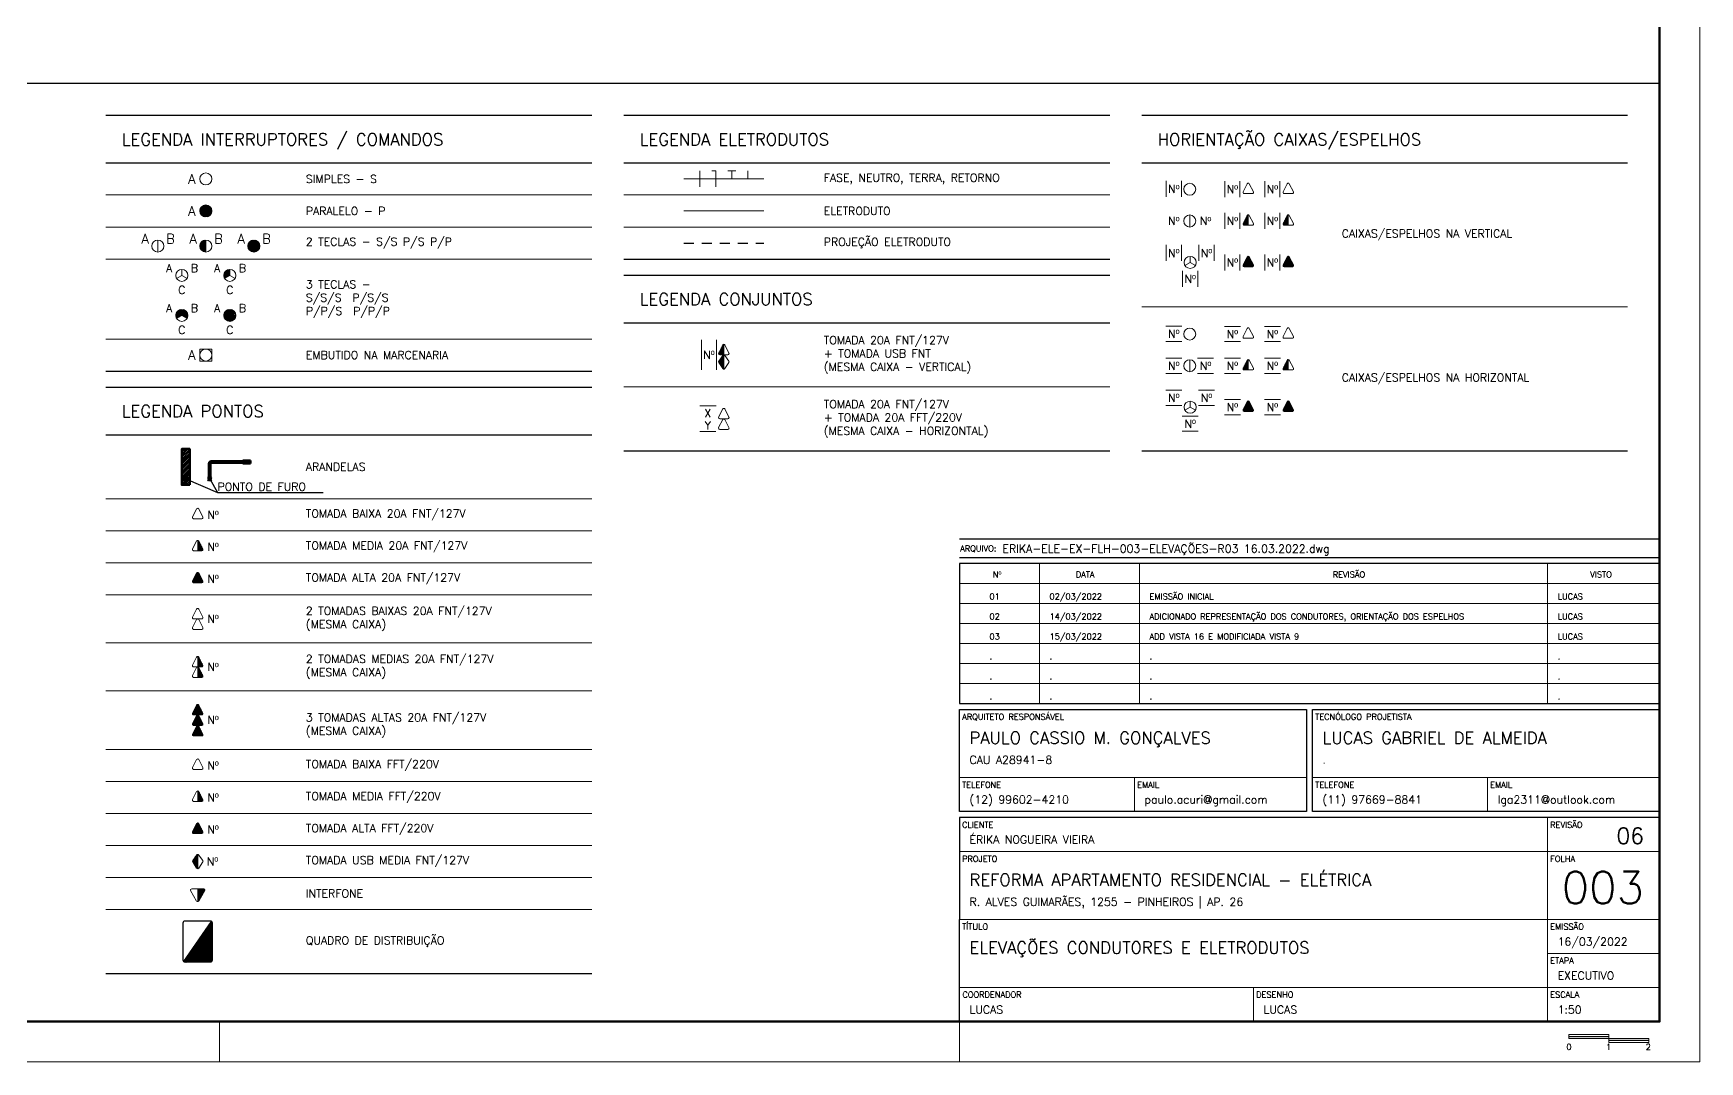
# Model space of a CAD drawing. Extents: x 0 to 175, y -16 to 63.
# Drawn here: x 71.22 to 92.05, y 0 to 12.85 of the extents above; entities that cross this region are included whole.
import ezdxf
from ezdxf.enums import TextEntityAlignment as Align

# ---------------------------------------------------------------- set-up
doc = ezdxf.new("R2010")
doc.units = 0
doc.header["$LTSCALE"] = 0.5
doc.header["$MEASUREMENT"] = 0
doc.linetypes.add('HIDDEN', pattern=[0.375, 0.25, -0.125])
doc.layers.get('0').update_dxf_attribs({"linetype": 'CONTINUOUS'})
for name, color, linetype in [('AUX00', 7, 'CONTINUOUS'), ('AUX01', 1, 'CONTINUOUS'), ('CARIMBO', 7, 'CONTINUOUS'), ('LOGO', 7, 'CONTINUOUS'), ('MARGEM', 1, 'CONTINUOUS')]:
    doc.layers.add(name, color=color, linetype=linetype)
for name, color, linetype, lineweight in [('COT01', 1, 'CONTINUOUS', 9), ('ELE01 - ELETROD', 40, 'CONTINUOUS', 20), ('ELE01 - INTER', 100, 'CONTINUOUS', 15), ('ELE01 - INTER TXT', 100, 'CONTINUOUS', 9), ('ELE01 - Q.DISTR', 4, 'CONTINUOUS', 30), ('ELE01 - TOM 127V', 130, 'CONTINUOUS', 15), ('ELE01 - TOM 127V TXT', 130, 'CONTINUOUS', 15), ('ELE01 - USB', 110, 'CONTINUOUS', 15), ('ELE02 - TELEFONE', 170, 'CONTINUOUS', 9), ('ELV01 - ELETRODUTOS PROJEÇÃO', 30, 'HIDDEN', 30), ('ELV01 - LAMP', 50, 'CONTINUOUS', 50), ('ELV01 - LAMP HATCH', 50, 'CONTINUOUS', 9), ('ELV01 - LAMP TXT', 50, 'CONTINUOUS', 20), ('TXT01', 7, 'CONTINUOUS', 9), ('TXT02', 2, 'CONTINUOUS', 20), ('TXT05', 4, 'CONTINUOUS', 30), ('TXT07', 6, 'CONTINUOUS', 50)]:
    doc.layers.add(name, color=color, linetype=linetype, lineweight=lineweight)
doc.layers.add('ELE01 - INTER HATCH', color=100, linetype='CONTINUOUS', lineweight=15, transparency=0.45)
for name, color, linetype, lineweight, true_color in [('ELE01 - TOM 220V', 242, 'CONTINUOUS', 15, 0xdf2935), ('ELE01 - TOM 220V TXT', 242, 'CONTINUOUS', 15, 0xdf2935), ('ELE03 - FASE', 242, 'CONTINUOUS', 20, 0xdf2935), ('ELE03 - NEUTRO', 141, 'CONTINUOUS', 20, 0x51d6ff), ('ELE03 - RETORNO', 173, 'CONTINUOUS', 20, 0x5767de), ('ELE03 - TERRA', 112, 'CONTINUOUS', 20, 0x0bde67)]:
    doc.layers.add(name, color=color, linetype=linetype, lineweight=lineweight, true_color=true_color)
doc.styles.add('ROMANS', font='romans.shx')
doc.styles.add('SANSSERIF', font='sanss___.ttf')
doc.styles.add('SIMPLEX', font='SIMPLEX')
doc.styles.get("Standard").update_dxf_attribs({"font": 'romans.shx'})
pattern_1 = [(45, (19.630734, 0.05), (-0.0088388348, 0.0088388348), [])]

# ---------------------------------------------------------------- blocks, each defined once
blk = doc.blocks.new('MAR-A1')
at = {"layer": 'LOGO', "lineweight": 20}
h = blk.add_hatch(color=2, dxfattribs=at)
h.paths.add_polyline_path([(-1.273, -0.419), (-1.273, -0.369), (-2.273, -0.369), (-2.273, -0.419)])
h.paths.add_polyline_path([(-0.273, -0.469), (-0.273, -0.419), (-1.273, -0.419), (-1.273, -0.469)])
at = {"layer": 'LOGO', "color": 2, "lineweight": 20}
for p, q in [((-1.273, -0.319), (-2.273, -0.319)), ((-2.273, -0.319), (-2.273, -0.419)), ((-2.273, -0.369), (-1.273, -0.369)), ((-1.273, -0.419), (-1.273, -0.319)), ((-2.273, -0.419), (-1.273, -0.419)), ((-0.273, -0.419), (-1.273, -0.419)), ((-1.273, -0.419), (-1.273, -0.519)), ((-1.273, -0.469), (-0.273, -0.469)), ((-1.273, -0.519), (-0.273, -0.519)), ((-0.273, -0.519), (-0.273, -0.419))]:
    blk.add_line(p, q, dxfattribs=at)
at = {"layer": 'MARGEM', "color": 2, "lineweight": 20}
for p, q in [((-36, 0), (-36, -1)), ((-17.5, 0), (-17.5, -1))]:
    blk.add_line(p, q, dxfattribs=at)
blk.add_lwpolyline([(-83.1, 58.4), (-83.1, -1), (1, -1), (1, 58.4)], close=True, dxfattribs=at)
at = {"layer": 'MARGEM', "color": 6, "lineweight": 50}
blk.add_lwpolyline([(-80.6, 0), (0, 0), (0, 57.4), (-80.6, 57.4)], close=True, dxfattribs=at)
at = {"layer": 'LOGO', "color": 2, "lineweight": 20, "style": 'ROMANS'}
for s, p in [('0', (-2.333, -0.706)), ('1', (-1.339, -0.706)), ('2', (-0.35, -0.706))]:
    blk.add_text(s, height=0.15, dxfattribs=at).set_placement(p)
blk = doc.blocks.new('Fio-FASE')
at = {"layer": 'ELE03 - FASE'}
blk.add_line((0, -0.2), (0, 0.2), dxfattribs=at)
blk = doc.blocks.new('Fio-NEUTRO')
at = {"layer": 'ELE03 - NEUTRO'}
for p, q in [((0, 0.2), (0.1, 0.2)), ((0, -0.2), (0, 0.2))]:
    blk.add_line(p, q, dxfattribs=at)
blk = doc.blocks.new('Fio-TERRA')
at = {"layer": 'ELE03 - TERRA'}
for p, q in [((-0.1, 0.2), (0.1, 0.2)), ((0, 0), (0, 0.2))]:
    blk.add_line(p, q, dxfattribs=at)
blk = doc.blocks.new('Fio-RETORNO')
at = {"layer": 'ELE03 - RETORNO'}
blk.add_line((0, 0), (0, 0.2), dxfattribs=at)
blk = doc.blocks.new('*U184')
blk.add_lwpolyline([(0.064, -0.123), (0.013, -0.224, -0.618034), (-0.013, -0.224), (-0.064, -0.123, -0.557537), (-0.051, -0.101), (0.051, -0.101, -0.557537)], format="xyb", close=True)
blk = doc.blocks.new('*U183')
at = {"lineweight": 9}
h = blk.add_hatch(dxfattribs=at)
h.set_pattern_fill('ANSI31', color=256, scale=0.075, angle=-90)
h.paths.add_polyline_path([(0, -0.232, -0.284079), (-0.013, -0.224), (-0.064, -0.123, -0.557537), (-0.051, -0.101), (0, -0.101)])
blk.add_line((0, -0.232), (0, -0.101))
blk.add_lwpolyline([(0.064, -0.123), (0.013, -0.224, -0.618034), (-0.013, -0.224), (-0.064, -0.123, -0.557537), (-0.051, -0.101), (0.051, -0.101, -0.557537)], format="xyb", close=True)
blk = doc.blocks.new('*U182')
at = {"lineweight": 9}
h = blk.add_hatch(dxfattribs=at)
h.set_pattern_fill('ANSI31', color=256, scale=0.075, angle=-90)
h.paths.add_polyline_path([(0, -0.232, -0.284079), (-0.013, -0.224), (-0.064, -0.123, -0.557537), (-0.051, -0.101), (0, -0.101)])
h = blk.add_hatch(dxfattribs=at)
h.set_pattern_fill('ANSI31', color=256, scale=0.075, angle=-90)
h.paths.add_polyline_path([(0, -0.232, 0.284079), (0.013, -0.224), (0.064, -0.123, 0.557537), (0.051, -0.101), (0, -0.101)])
blk.add_lwpolyline([(0.064, -0.123), (0.013, -0.224, -0.618034), (-0.013, -0.224), (-0.064, -0.123, -0.557537), (-0.051, -0.101), (0.051, -0.101, -0.557537)], format="xyb", close=True)
blk = doc.blocks.new('*U143')
at = {"lineweight": 9}
h = blk.add_hatch(dxfattribs=at)
h.set_pattern_fill('ANSI31', color=256, scale=0.075, angle=-90)
h.paths.add_polyline_path([(0, -0.104, 0.255276), (-0.013, -0.11), (-0.062, -0.188, 0.303493), (-0.062, -0.205), (-0.012, -0.276, 0.243427), (0, -0.283)])
blk.add_line((0, -0.104), (0, -0.283))
blk.add_lwpolyline([(-0.012, -0.276), (-0.062, -0.205, -0.303493), (-0.062, -0.188), (-0.013, -0.11, -0.540791), (0.013, -0.11), (0.064, -0.188, -0.312436), (0.064, -0.205), (0.012, -0.276, -0.517521)], format="xyb", close=True)
blk = doc.blocks.new('ELE-INTERFONE')
at = {"layer": 'ELE02 - TELEFONE'}
h = blk.add_hatch(dxfattribs=at)
h.set_pattern_fill('ANSI31', color=256, scale=0.075, angle=90)
h.set_pattern_definition([(135, (-88.511439, -7.067447), (-0.0066291261, -0.0066291261), [])])
h.paths.add_polyline_path([(0, 0, 0.267949), (-0.008, 0.013), (-0.138, 0.088, 0.57735), (-0.16, 0.075), (-0.16, 0)])
blk.add_line((0, 0), (-0.16, 0), dxfattribs=at)
blk.add_lwpolyline([(-0.16, 0.075), (-0.16, -0.075, 0.57735), (-0.138, -0.088), (-0.008, -0.013, 0.57735), (-0.008, 0.013), (-0.138, 0.088, 0.57735)], format="xyb", close=True, dxfattribs=at)
blk = doc.blocks.new('*U185')
at = {"lineweight": 9}
h = blk.add_hatch(dxfattribs=at)
h.set_pattern_fill('ANSI31', color=256, scale=0.075, angle=-90)
h.paths.add_polyline_path([(0, -0.232, -0.284079), (-0.013, -0.224), (-0.064, -0.123, -0.557537), (-0.051, -0.101), (0, -0.101)])
blk.add_line((0, -0.232), (0, -0.101))
blk.add_lwpolyline([(0.064, -0.123), (0.013, -0.224, -0.618034), (-0.013, -0.224), (-0.064, -0.123, -0.557537), (-0.051, -0.101), (0.051, -0.101, -0.557537)], format="xyb", close=True)
blk = doc.blocks.new('CARIMBO-1')
at = {"layer": 'TXT01', "lineweight": 9}
for p, q in [((-6.5, 5.725), (-6.5, 3.975)), ((-1.4, 3.975), (-1.4, 5.725)), ((-8.75, 5.225), (0, 5.225)), ((-8.75, 4.975), (0, 4.975)), ((-8.75, 4.725), (0, 4.725)), ((-8.75, 4.475), (0, 4.475)), ((-8.75, 4.225), (0, 4.225)), ((-8.75, 3.05), (-4.413, 3.05)), ((-4.338, 3.05), (0, 3.05)), ((-1.4, 2.55), (-1.4, 1.275)), ((-8.75, 2.125), (0, 2.125)), ((-1.4, 1.275), (-1.4, 0)), ((-1.4, 0.85), (0, 0.85)), ((-8.75, 0.425), (0, 0.425)), ((-5.075, 0.425), (-5.075, 0))]:
    blk.add_line(p, q, dxfattribs=at)
for points in [[(-6.563, 3.05), (-6.563, 2.625)], [(-2.15, 3.05), (-2.15, 2.625)], [(-8.75, 1.275), (0, 1.275)]]:
    blk.add_lwpolyline(points, dxfattribs=at)
at = {"layer": 'TXT02', "lineweight": 9}
for p, q in [((-7.75, 5.725), (-7.75, 3.975)), ((-8.75, 5.475), (0, 5.475))]:
    blk.add_line(p, q, dxfattribs=at)
at = {"layer": 'TXT05', "color": 4}
blk.add_line((-8.75, 6.035), (0, 6.035), dxfattribs=at)
for points in [[(-8.75, 5.8), (0, 5.8)], [(0, 1.275), (0, 2.55), (-8.75, 2.55), (-8.75, 1.275)], [(0, 1.275), (0, 0), (-8.75, 0), (-8.75, 1.275)]]:
    blk.add_lwpolyline(points, dxfattribs=at)
for points in [[(-8.75, 3.975), (0, 3.975), (0, 5.725), (-8.75, 5.725)], [(-8.75, 3.9), (-4.413, 3.9), (-4.413, 2.625), (-8.75, 2.625)], [(-4.338, 3.9), (0, 3.9), (0, 2.625), (-4.338, 2.625)]]:
    blk.add_lwpolyline(points, close=True, dxfattribs=at)
at = {"layer": 'LOGO', "color": 2, "lineweight": 20, "style": 'SANSSERIF'}
blk.add_text('.', height=0.1, dxfattribs=at).set_placement((-4.213, 3.222))
at = {"layer": 'LOGO', "color": 4, "lineweight": 30, "style": 'ROMANS', "flags": 8}
blk.add_attdef('NOME_CLIENTE', (-8.625, 2.225), '', height=0.1, dxfattribs=at)
at = {"layer": 'TXT02', "color": 2, "lineweight": 20, "style": 'ROMANS'}
for s, p in [('ARQUIVO:', (-8.742, 5.875)), ('Nº', (-8.333, 5.55)), ('DATA', (-7.297, 5.55)), ('REVISÃO', (-4.086, 5.55)), ('VISTO', (-0.868, 5.55)), ('REVISÃO', (-1.368, 2.422)), ('FOLHA', (-1.368, 1.997)), ('TÍTULO', (-8.718, 1.15)), ('EMISSÃO', (-1.368, 1.15)), ('ETAPA', (-1.368, 0.725)), ('COORDENADOR', (-8.714, 0.3)), ('DESENHO', (-5.043, 0.3)), ('ESCALA', (-1.368, 0.3))]:
    blk.add_text(s, height=0.075, dxfattribs=at).set_placement(p)
at = {"layer": 'TXT02', "style": 'ROMANS'}
for s, height, p in [('CAU A28941-8 ', 0.1, (-8.625, 3.222)), ('TELEFONE', 0.075, (-8.718, 2.922)), ('EMAIL', 0.075, (-6.53, 2.922)), ('TELEFONE', 0.075, (-4.305, 2.922)), ('EMAIL', 0.075, (-2.118, 2.922)), ('(12) 99602-4210 ', 0.1, (-8.625, 2.725)), ('paulo.acuri@gmail.com ', 0.1, (-6.438, 2.725)), ('(11) 97669-8841 ', 0.1, (-4.213, 2.725)), ('lga2311@outlook.com ', 0.1, (-2.025, 2.725)), ('CLIENTE', 0.075, (-8.718, 2.422)), ('PROJETO', 0.075, (-8.718, 1.997))]:
    blk.add_text(s, height=height, dxfattribs=at).set_placement(p)
at = {"layer": 'TXT02', "color": 2, "lineweight": 20, "style": 'ROMANS', "flags": 8}
for tag, p, height in [('ARQUIVO', (-8.213, 5.86), 0.1), ('R11', (-8.375, 5.275), 0.075), ('R12', (-7.625, 5.275), 0.075), ('R13', (-6.375, 5.275), 0.075), ('R14', (-1.275, 5.275), 0.075), ('R21', (-8.375, 5.025), 0.075), ('R22', (-7.625, 5.025), 0.075), ('R23', (-6.375, 5.025), 0.075), ('R24', (-1.275, 5.025), 0.075), ('R31', (-8.375, 4.775), 0.075), ('R32', (-7.625, 4.775), 0.075), ('R33', (-6.375, 4.775), 0.075), ('R34', (-1.275, 4.775), 0.075), ('R41', (-8.375, 4.525), 0.075), ('R42', (-7.625, 4.525), 0.075), ('R43', (-6.375, 4.525), 0.075), ('R44', (-1.275, 4.525), 0.075), ('R51', (-8.375, 4.275), 0.075), ('R52', (-7.625, 4.275), 0.075), ('R53', (-6.375, 4.275), 0.075), ('R54', (-1.275, 4.275), 0.075), ('R61', (-8.375, 4.025), 0.075), ('R62', (-7.625, 4.025), 0.075), ('R63', (-6.375, 4.025), 0.075), ('R64', (-1.275, 4.025), 0.075), ('DATA', (-1.275, 0.95), 0.1), ('ETAPA', (-1.275, 0.525), 0.1), ('COORDENADOR', (-8.625, 0.1), 0.1), ('DESENHISTA', (-4.95, 0.1), 0.1), ('ESCALA', (-1.275, 0.1), 0.1)]:
    blk.add_attdef(tag, p, '', height=height, dxfattribs=at)
at = {"layer": 'TXT02', "style": 'ROMANS', "flags": 8}
blk.add_attdef('ENDEREÇO', (-8.625, 1.447), '', height=0.1, dxfattribs=at)
at = {"layer": 'TXT05', "color": 4, "style": 'ROMANS'}
for s, p in [('ARQUITETO RESPONSÁVEL', (-8.718, 3.772)), ('TECNÓLOGO PROJETISTA', (-4.305, 3.772))]:
    blk.add_text(s, height=0.075, dxfattribs=at).set_placement(p)
at = {"layer": 'TXT05', "color": 4, "style": 'ROMANS', "flags": 8}
blk.add_attdef('REV', text='', height=0.2, dxfattribs=at).set_placement((-0.196, 2.222), align=Align.RIGHT)
at = {"layer": 'TXT05', "style": 'ROMANS', "flags": 8}
blk.add_attdef('NOME_PROJETO', (-8.625, 1.697), '', height=0.15, dxfattribs=at)
at = {"layer": 'TXT07', "style": 'ROMANS'}
for s, p in [('PAULO CASSIO M. GONÇALVES', (-8.625, 3.472)), ('LUCAS GABRIEL DE ALMEIDA', (-4.213, 3.472))]:
    blk.add_text(s, height=0.15, dxfattribs=at).set_placement(p)
at = {"layer": 'TXT07', "style": 'ROMANS', "flags": 8}
blk.add_attdef('Nº', text='', height=0.4, dxfattribs=at).set_placement((-0.196, 1.475), align=Align.RIGHT)
for tag, p in [('TÍTULO_LINHA_1', (-8.625, 0.85)), ('TÍTULO_LINHA_2', (-8.625, 0.6))]:
    blk.add_attdef(tag, p, '', height=0.15, dxfattribs=at)

msp = doc.modelspace()

# ---------------------------------------------------------------- hatches: boundary and pattern name
at = {"layer": 'ELE01 - INTER HATCH'}
h = msp.add_hatch(dxfattribs=at)
h.set_pattern_fill('ANSI31', color=256, scale=0.1)
h.set_pattern_definition(pattern_1)
h.paths.add_polyline_path([(73.3057, 10.6299, 1), (73.4557, 10.6299, 1)])
h = msp.add_hatch(dxfattribs=at)
h.set_pattern_fill('ANSI31', color=256, scale=0.1)
h.set_pattern_definition(pattern_1)
h.paths.add_polyline_path([(73.3807, 10.2669, 0.4142136), (73.3057, 10.1919, 0.4142136), (73.3807, 10.1169)])
h = msp.add_hatch(dxfattribs=at)
h.set_pattern_fill('ANSI31', color=256, scale=0.1)
h.set_pattern_definition(pattern_1)
h.paths.add_polyline_path([(73.9807, 10.2669, 0.4142136), (73.9057, 10.1919, 0.4142136), (73.9807, 10.1169)])
h = msp.add_hatch(dxfattribs=at)
h.set_pattern_fill('ANSI31', color=256, scale=0.1)
h.set_pattern_definition(pattern_1)
h.paths.add_polyline_path([(73.9807, 10.2669, -0.4142136), (74.0557, 10.1919, -0.4142136), (73.9807, 10.1169)])
h = msp.add_hatch(dxfattribs=at)
h.set_pattern_fill('ANSI31', color=256, scale=0.1)
h.set_pattern_definition(pattern_1)
h.paths.add_polyline_path([(73.6807, 9.9, 0.4142136), (73.6057, 9.825, 0.1316525), (73.6158, 9.7875), (73.6807, 9.825)])
h = msp.add_hatch(dxfattribs=at)
h.set_pattern_fill('ANSI31', color=256, scale=0.1)
h.set_pattern_definition(pattern_1)
h.paths.add_polyline_path([(73.0807, 9.4007, 0.4142136), (73.0057, 9.3257, 0.1316525), (73.0158, 9.2882), (73.0807, 9.3257)])
h = msp.add_hatch(dxfattribs=at)
h.set_pattern_fill('ANSI31', color=256, scale=0.1)
h.set_pattern_definition(pattern_1)
h.paths.add_polyline_path([(73.0807, 9.4007), (73.0807, 9.3257), (73.1457, 9.2882, 0.1316525), (73.1557, 9.3257, 0.4142136)])
h = msp.add_hatch(dxfattribs=at)
h.set_pattern_fill('ANSI31', color=256, scale=0.1)
h.set_pattern_definition(pattern_1)
h.paths.add_polyline_path([(73.6807, 9.4007, 0.4142136), (73.6057, 9.3257, 0.1316525), (73.6158, 9.2882), (73.6807, 9.3257)])
h = msp.add_hatch(dxfattribs=at)
h.set_pattern_fill('ANSI31', color=256, scale=0.1)
h.set_pattern_definition(pattern_1)
h.paths.add_polyline_path([(73.6807, 9.4007), (73.6807, 9.3257), (73.7457, 9.2882, 0.1316525), (73.7557, 9.3257, 0.4142136)])
h = msp.add_hatch(dxfattribs=at)
h.set_pattern_fill('ANSI31', color=256, scale=0.1)
h.set_pattern_definition(pattern_1)
h.paths.add_polyline_path([(73.6158, 9.2882), (73.6807, 9.3257), (73.7457, 9.2882, -0.1316525), (73.7182, 9.2607, -0.4142136)])
at = {"layer": 'ELE01 - Q.DISTR'}
h = msp.add_hatch(dxfattribs=at)
h.set_pattern_fill('ANSI31', color=256, scale=0.1, angle=90)
h.set_pattern_definition([(135, (-3.739623, -50.317251), (-0.0088388348, -0.0088388348), [])])
h.paths.add_polyline_path([(73.4589, 1.7363, 0.1792564), (73.4529, 1.7526), (73.1049, 1.25, 0.2187174), (73.1239, 1.2413), (73.4339, 1.2413, 0.4142136), (73.4589, 1.2663)])
at = {"layer": 'ELV01 - LAMP HATCH'}
h = msp.add_hatch(dxfattribs=at)
h.set_pattern_fill('ANSI31', color=256, scale=0.125)
h.set_pattern_definition([(45, (-18.985531, -44.250792), (-0.0110485435, 0.0110485435), [])])
h.paths.add_polyline_path([(73.1791, 7.2077), (73.0791, 7.2077), (73.0791, 7.6577), (73.1791, 7.6577)])
h = msp.add_hatch(dxfattribs=at)
h.set_pattern_fill('ANSI31', color=256, scale=0.125)
h.set_pattern_definition([(45, (-39.559456, -38.70837), (-0.0110485435, 0.0110485435), [])])
h.paths.add_polyline_path([(73.8441, 7.5027), (73.8441, 7.4827), (73.4491, 7.4827, 0.4142136), (73.4391, 7.4727), (73.4391, 7.2827, -1), (73.4191, 7.2827), (73.4191, 7.4727, -0.4142136), (73.4491, 7.5027)])
h.paths.add_polyline_path([(73.8441, 7.4727), (73.8441, 7.5127), (73.9391, 7.5127), (73.9391, 7.4727)])

# ---------------------------------------------------------------- linework, layer by layer
at = {"layer": 'AUX00'}
msp.add_line((51.25, 12.227), (91.55, 12.227), dxfattribs=at)
at = {"layer": 'AUX01'}
for points in [[(73.1291, 7.2827), (73.5269, 7.1134), (74.8457, 7.1134)], [(73.4291, 7.2827), (73.5269, 7.1134)]]:
    msp.add_lwpolyline(points, dxfattribs=at)
at = {"layer": 'ELE01 - ELETROD'}
for p, q in [((79.3538, 11.0299), (80.3538, 11.0299)), ((79.3538, 10.6299), (80.3538, 10.6299))]:
    msp.add_line(p, q, dxfattribs=at)
at = {"layer": 'ELE01 - INTER'}
for p, q in [((85.6769, 10.5799), (85.6769, 10.4299)), ((72.7807, 10.2669), (72.7807, 10.1169)), ((73.3807, 10.2669), (73.3807, 10.1169)), ((73.9807, 10.2669), (73.9807, 10.1169)), ((85.6827, 9.9867), (85.6827, 10.0617)), ((73.0807, 9.825), (73.0158, 9.7875)), ((73.0807, 9.825), (73.0807, 9.9)), ((73.0807, 9.825), (73.1457, 9.7875)), ((73.6807, 9.825), (73.6158, 9.7875)), ((73.6807, 9.825), (73.6807, 9.9)), ((73.6807, 9.825), (73.7457, 9.7875)), ((85.6827, 9.9867), (85.6178, 9.9492)), ((85.6827, 9.9867), (85.7477, 9.9492)), ((73.0807, 9.3257), (73.0807, 9.4007)), ((73.6807, 9.3257), (73.6807, 9.4007)), ((73.0807, 9.3257), (73.0158, 9.2882)), ((73.0807, 9.3257), (73.1457, 9.2882)), ((73.6807, 9.3257), (73.6158, 9.2882)), ((73.6807, 9.3257), (73.7457, 9.2882)), ((85.6769, 8.7711), (85.6769, 8.6211)), ((85.6827, 8.178), (85.6178, 8.1405)), ((85.6827, 8.178), (85.6827, 8.253)), ((85.6827, 8.178), (85.7477, 8.1405))]:
    msp.add_line(p, q, dxfattribs=at)
msp.add_lwpolyline([(73.3057, 8.9049), (73.4557, 8.9049), (73.4557, 8.7549), (73.3057, 8.7549)], close=True, dxfattribs=at)
for centre in [(73.3807, 11.0299), (85.6769, 10.9012), (73.3807, 10.6299), (85.6769, 10.5049), (72.7807, 10.1919), (73.3807, 10.1919), (73.9807, 10.1919), (85.6827, 9.9867), (73.0807, 9.825), (73.6807, 9.825), (73.0807, 9.3257), (73.6807, 9.3257), (85.6769, 9.0924), (73.3807, 8.8299), (85.6769, 8.6961), (85.6827, 8.178)]:
    msp.add_circle(centre, 0.075, dxfattribs=at)
at = {"layer": 'ELE01 - INTER TXT'}
for points in [[(85.3831, 11.0062), (85.3831, 10.8062)], [(85.5731, 11.0062), (85.5731, 10.8062)], [(85.3831, 10.2062), (85.3831, 10.0062)], [(85.5731, 10.2062), (85.5731, 10.0062)], [(85.7924, 10.2062), (85.7924, 10.0062)], [(85.9824, 10.2062), (85.9824, 10.0062)], [(85.5877, 9.8817), (85.5877, 9.6817)], [(85.7777, 9.8817), (85.7777, 9.6817)], [(85.5794, 9.1911), (85.3794, 9.1911)], [(85.5794, 9.0011), (85.3794, 9.0011)], [(85.5794, 8.7911), (85.3794, 8.7911)], [(85.7744, 8.7911), (85.9744, 8.7911)], [(85.5794, 8.6011), (85.3794, 8.6011)], [(85.7744, 8.6011), (85.9744, 8.6011)], [(85.5794, 8.3911), (85.3794, 8.3911)], [(85.7861, 8.3911), (85.9861, 8.3911)], [(85.5794, 8.2011), (85.3794, 8.2011)], [(85.7861, 8.2011), (85.9861, 8.2011)], [(85.784, 8.0666), (85.584, 8.0666)], [(85.784, 7.8766), (85.584, 7.8766)]]:
    msp.add_lwpolyline(points, dxfattribs=at)
at = {"layer": 'ELE01 - Q.DISTR'}
msp.add_line((73.1049, 1.25), (73.4529, 1.7526), dxfattribs=at)
msp.add_lwpolyline([(73.0989, 1.2663), (73.0989, 1.7363, -0.4142136), (73.1239, 1.7613), (73.4339, 1.7613, -0.4142136), (73.4589, 1.7363), (73.4589, 1.2663, -0.4142136), (73.4339, 1.2413), (73.1239, 1.2413, -0.4142136)], format="xyb", close=True, dxfattribs=at)
at = {"layer": 'ELE01 - TOM 127V TXT'}
for points in [[(86.1149, 11.0025), (86.1149, 10.8025)], [(86.3049, 11.0025), (86.3049, 10.8025)], [(86.1149, 10.6062), (86.1149, 10.4062)], [(86.3049, 10.6062), (86.3049, 10.4062)], [(86.1149, 10.088), (86.1149, 9.888)], [(86.3049, 10.088), (86.3049, 9.888)], [(86.3112, 9.1874), (86.1112, 9.1874)], [(79.5733, 9.0193), (79.5733, 8.6462)], [(79.7633, 9.0193), (79.7633, 8.6462)], [(86.3112, 8.9974), (86.1112, 8.9974)], [(86.3112, 8.7911), (86.1112, 8.7911)], [(86.3112, 8.6011), (86.1112, 8.6011)], [(86.3112, 8.273), (86.1112, 8.273)], [(86.3112, 8.083), (86.1112, 8.083)], [(79.7564, 7.8757), (79.5564, 7.8757)]]:
    msp.add_lwpolyline(points, dxfattribs=at)
at = {"layer": 'ELE01 - TOM 220V TXT'}
for points in [[(86.6149, 11.0025), (86.6149, 10.8025)], [(86.8049, 11.0025), (86.8049, 10.8025)], [(86.6149, 10.6062), (86.6149, 10.4062)], [(86.8049, 10.6062), (86.8049, 10.4062)], [(86.6149, 10.088), (86.6149, 9.888)], [(86.8049, 10.088), (86.8049, 9.888)], [(86.8112, 9.1874), (86.6112, 9.1874)], [(86.8112, 8.9974), (86.6112, 8.9974)], [(86.8112, 8.7911), (86.6112, 8.7911)], [(86.8112, 8.6011), (86.6112, 8.6011)], [(79.7566, 8.1972), (79.5566, 8.1972)], [(86.8112, 8.273), (86.6112, 8.273)], [(86.8112, 8.083), (86.6112, 8.083)]]:
    msp.add_lwpolyline(points, dxfattribs=at)
at = {"layer": 'ELV01 - ELETRODUTOS PROJEÇÃO'}
msp.add_line((79.3538, 10.2299), (80.3538, 10.2299), dxfattribs=at)
at = {"layer": 'ELV01 - LAMP'}
for p, q in [((73.8441, 7.5127), (73.9391, 7.5127)), ((73.8441, 7.4727), (73.8441, 7.5127)), ((73.9391, 7.5127), (73.9391, 7.4727)), ((73.9391, 7.4727), (73.8441, 7.4727))]:
    msp.add_line(p, q, dxfattribs=at)
msp.add_lwpolyline([(73.1791, 7.2077), (73.0791, 7.2077), (73.0791, 7.6577), (73.1791, 7.6577)], close=True, dxfattribs=at)
for points in [[(73.4191, 7.2827), (73.4191, 7.4727, -0.4142136), (73.4491, 7.5027), (73.8441, 7.5027)], [(73.4391, 7.2827), (73.4391, 7.4727, -0.4142136), (73.4491, 7.4827), (73.8441, 7.4827)]]:
    msp.add_lwpolyline(points, format="xyb", dxfattribs=at)
msp.add_arc((73.4291, 7.2827), 0.01, 180, 0, dxfattribs=at)
at = {"layer": 'ELV01 - LAMP TXT', "color": 1}
for p, q in [((73.1026, 7.3093), (73.1556, 7.2562)), ((73.1556, 7.3093), (73.1026, 7.2562)), ((73.4026, 7.3093), (73.4556, 7.2562)), ((73.4556, 7.3093), (73.4026, 7.2562))]:
    msp.add_line(p, q, dxfattribs=at)
for centre in [(73.1291, 7.2827), (73.4291, 7.2827)]:
    msp.add_circle(centre, 0.025, dxfattribs=at)
at = {"layer": 'TXT01'}
for p, q in [((72.1307, 10.8299), (78.2038, 10.8299)), ((78.6038, 10.8299), (84.6769, 10.8299)), ((72.1307, 10.4299), (78.2038, 10.4299)), ((78.6038, 10.4299), (84.6769, 10.4299)), ((72.1307, 10.0299), (78.2038, 10.0299)), ((85.0769, 9.4313), (91.15, 9.4313)), ((72.1307, 9.0299), (78.2038, 9.0299)), ((78.6038, 8.4327), (84.6769, 8.4327)), ((72.1307, 7.0327), (78.2038, 7.0327)), ((72.1307, 6.6327), (78.2038, 6.6327)), ((72.1307, 6.2327), (78.2038, 6.2327)), ((72.1307, 5.8327), (78.2038, 5.8327)), ((72.1307, 5.2327), (78.2038, 5.2327)), ((72.1307, 4.6327), (78.2038, 4.6327)), ((72.1307, 3.9013), (78.2038, 3.9013)), ((72.1307, 3.5013), (78.2038, 3.5013)), ((72.1307, 3.1013), (78.2038, 3.1013)), ((72.1307, 2.7013), (78.2038, 2.7013)), ((72.1307, 2.3013), (78.2038, 2.3013)), ((72.1307, 1.9013), (78.2038, 1.9013))]:
    msp.add_line(p, q, dxfattribs=at)
at = {"layer": 'TXT05'}
for p, q in [((72.1307, 11.827), (78.2038, 11.827)), ((78.6038, 11.827), (84.6769, 11.827)), ((85.0769, 11.827), (91.15, 11.827)), ((72.1307, 11.2299), (78.2038, 11.2299)), ((78.6038, 11.2299), (84.6769, 11.2299)), ((85.0769, 11.2299), (91.15, 11.2299)), ((78.6038, 10.0299), (84.6769, 10.0299)), ((78.6038, 9.8299), (84.6769, 9.8299)), ((78.6038, 9.2327), (84.6769, 9.2327)), ((72.1307, 8.6299), (78.2038, 8.6299)), ((72.1307, 8.4299), (78.2038, 8.4299)), ((72.1307, 7.8327), (78.2038, 7.8327)), ((78.6038, 7.6327), (84.6769, 7.6327)), ((85.0769, 7.6327), (91.15, 7.6327)), ((72.1307, 1.1013), (78.2038, 1.1013))]:
    msp.add_line(p, q, dxfattribs=at)

# ---------------------------------------------------------------- block references
at = {"layer": 'CARIMBO'}
ref = msp.add_blockref('CARIMBO-1', (91.55, 0.5), dxfattribs=at)
ref.add_attrib('DESENHISTA', 'LUCAS', (86.6, 0.6), dxfattribs={"layer": 'TXT02', "color": 2, "lineweight": 20, "height": 0.1, "style": 'ROMANS'})
ref.add_attrib('ESCALA', '1:50', (90.275, 0.6), dxfattribs={"layer": 'TXT02', "color": 2, "lineweight": 20, "height": 0.1, "style": 'ROMANS'})
ref.add_attrib('TÍTULO_LINHA_1', 'ELEVAÇÕES CONDUTORES E ELETRODUTOS ', (82.925, 1.35), dxfattribs={"layer": 'TXT07', "height": 0.15, "style": 'ROMANS'})
ref.add_attrib('REV', '06', dxfattribs={"layer": 'TXT05', "color": 4, "height": 0.2, "style": 'ROMANS'}).set_placement((91.3544, 2.722), align=Align.RIGHT)
ref.add_attrib('DATA', '16/03/2022', (90.275, 1.45), dxfattribs={"layer": 'TXT02', "color": 2, "lineweight": 20, "height": 0.1, "style": 'ROMANS'})
ref.add_attrib('ETAPA', 'EXECUTIVO', (90.275, 1.025), dxfattribs={"layer": 'TXT02', "color": 2, "lineweight": 20, "height": 0.1, "style": 'ROMANS'})
ref.add_attrib('Nº', '003', dxfattribs={"layer": 'TXT07', "height": 0.4, "style": 'ROMANS'}).set_placement((91.3544, 1.975), align=Align.RIGHT)
ref.add_attrib('ARQUIVO', 'ERIKA-ELE-EX-FLH-003-ELEVAÇÕES-R03 16.03.2022.dwg', (83.3366, 6.3604), dxfattribs={"layer": 'TXT02', "color": 2, "lineweight": 20, "height": 0.1, "style": 'ROMANS'})
ref.add_attrib('R11', '01', (83.175, 5.775), dxfattribs={"layer": 'TXT02', "color": 2, "lineweight": 20, "height": 0.075, "style": 'ROMANS'})
ref.add_attrib('R21', '02', (83.175, 5.525), dxfattribs={"layer": 'TXT02', "color": 2, "lineweight": 20, "height": 0.075, "style": 'ROMANS'})
ref.add_attrib('R13', 'EMISSÃO INICIAL', (85.175, 5.775), dxfattribs={"layer": 'TXT02', "color": 2, "lineweight": 20, "height": 0.075, "style": 'ROMANS'})
ref.add_attrib('R12', '02/03/2022', (83.925, 5.775), dxfattribs={"layer": 'TXT02', "color": 2, "lineweight": 20, "height": 0.075, "style": 'ROMANS'})
ref.add_attrib('R22', '14/03/2022', (83.925, 5.525), dxfattribs={"layer": 'TXT02', "color": 2, "lineweight": 20, "height": 0.075, "style": 'ROMANS'})
ref.add_attrib('R23', 'ADICIONADO REPRESENTAÇÃO DOS CONDUTORES, ORIENTAÇÃO DOS ESPELHOS', (85.175, 5.525), dxfattribs={"layer": 'TXT02', "color": 2, "lineweight": 20, "height": 0.075, "style": 'ROMANS'})
ref.add_attrib('R31', '03', (83.175, 5.275), dxfattribs={"layer": 'TXT02', "color": 2, "lineweight": 20, "height": 0.075, "style": 'ROMANS'})
ref.add_attrib('R41', '.', (83.175, 5.025), dxfattribs={"layer": 'TXT02', "color": 2, "lineweight": 20, "height": 0.075, "style": 'ROMANS'})
ref.add_attrib('R51', '.', (83.175, 4.775), dxfattribs={"layer": 'TXT02', "color": 2, "lineweight": 20, "height": 0.075, "style": 'ROMANS'})
ref.add_attrib('R32', '15/03/2022', (83.925, 5.275), dxfattribs={"layer": 'TXT02', "color": 2, "lineweight": 20, "height": 0.075, "style": 'ROMANS'})
ref.add_attrib('R33', 'ADD VISTA 16 E MODIFICIADA VISTA 9', (85.175, 5.275), dxfattribs={"layer": 'TXT02', "color": 2, "lineweight": 20, "height": 0.075, "style": 'ROMANS'})
ref.add_attrib('R42', '.', (83.925, 5.025), dxfattribs={"layer": 'TXT02', "color": 2, "lineweight": 20, "height": 0.075, "style": 'ROMANS'})
ref.add_attrib('R43', '.', (85.175, 5.025), dxfattribs={"layer": 'TXT02', "color": 2, "lineweight": 20, "height": 0.075, "style": 'ROMANS'})
ref.add_attrib('R52', '.', (83.925, 4.775), dxfattribs={"layer": 'TXT02', "color": 2, "lineweight": 20, "height": 0.075, "style": 'ROMANS'})
ref.add_attrib('R53', '.', (85.175, 4.775), dxfattribs={"layer": 'TXT02', "color": 2, "lineweight": 20, "height": 0.075, "style": 'ROMANS'})
ref.add_attrib('R14', 'LUCAS', (90.275, 5.775), dxfattribs={"layer": 'TXT02', "color": 2, "lineweight": 20, "height": 0.075, "style": 'ROMANS'})
ref.add_attrib('R24', 'LUCAS', (90.275, 5.525), dxfattribs={"layer": 'TXT02', "color": 2, "lineweight": 20, "height": 0.075, "style": 'ROMANS'})
ref.add_attrib('R34', 'LUCAS', (90.275, 5.275), dxfattribs={"layer": 'TXT02', "color": 2, "lineweight": 20, "height": 0.075, "style": 'ROMANS'})
ref.add_attrib('R44', '.', (90.275, 5.025), dxfattribs={"layer": 'TXT02', "color": 2, "lineweight": 20, "height": 0.075, "style": 'ROMANS'})
ref.add_attrib('R54', '.', (90.275, 4.775), dxfattribs={"layer": 'TXT02', "color": 2, "lineweight": 20, "height": 0.075, "style": 'ROMANS'})
ref.add_attrib('COORDENADOR', 'LUCAS', (82.925, 0.6), dxfattribs={"layer": 'TXT02', "color": 2, "lineweight": 20, "height": 0.1, "style": 'ROMANS'})
ref.add_attrib('NOME_CLIENTE', 'ÉRIKA NOGUEIRA VIEIRA', (82.925, 2.725), dxfattribs={"layer": 'LOGO', "color": 4, "lineweight": 30, "height": 0.1, "style": 'ROMANS'})
ref.add_attrib('NOME_PROJETO', 'REFORMA APARTAMENTO RESIDENCIAL - ELÉTRICA', (82.925, 2.197), dxfattribs={"layer": 'TXT05', "height": 0.15, "style": 'ROMANS'})
ref.add_attrib('ENDEREÇO', 'R. ALVES GUIMARÃES, 1255 - PINHEIROS | AP. 26', (82.925, 1.947), dxfattribs={"layer": 'TXT02', "height": 0.1, "style": 'ROMANS'})
ref.add_attrib('R61', '.', (83.175, 4.525), dxfattribs={"layer": 'TXT02', "color": 2, "lineweight": 20, "height": 0.075, "style": 'ROMANS'})
ref.add_attrib('R62', '.', (83.925, 4.525), dxfattribs={"layer": 'TXT02', "color": 2, "lineweight": 20, "height": 0.075, "style": 'ROMANS'})
ref.add_attrib('R63', '.', (85.175, 4.525), dxfattribs={"layer": 'TXT02', "color": 2, "lineweight": 20, "height": 0.075, "style": 'ROMANS'})
ref.add_attrib('R64', '.', (90.275, 4.525), dxfattribs={"layer": 'TXT02', "color": 2, "lineweight": 20, "height": 0.075, "style": 'ROMANS'})
at = {"layer": 'COT01', "xscale": 0.5, "yscale": 0.5, "zscale": 0.5}
msp.add_blockref('MAR-A1', (91.55, 0.5), dxfattribs=at)
at = {"layer": 'ELE01 - TOM 127V', "xscale": -1, "rotation": 180}
for name, p in [('*U184', (86.4087, 10.7472)), ('*U183', (86.4087, 10.3509)), ('*U182', (86.4087, 9.8327)), ('*U184', (86.4087, 8.9384)), ('*U185', (79.8539, 8.7319)), ('*U183', (86.4087, 8.5421)), ('*U182', (86.4087, 8.0239))]:
    msp.add_blockref(name, p, dxfattribs=at)
at = {"layer": 'ELE01 - TOM 127V', "rotation": 180}
for name, p in [('*U184', (79.8537, 7.8005)), ('*U184', (73.2791, 6.6825)), ('*U183', (73.2791, 6.2825)), ('*U182', (73.2791, 5.8825)), ('*U184', (73.2789, 5.4319)), ('*U184', (73.2789, 5.3005)), ('*U183', (73.2789, 4.8319)), ('*U183', (73.2789, 4.7005)), ('*U182', (73.2789, 4.2319)), ('*U182', (73.2789, 4.1005)), ('*U182', (73.2789, 3.969))]:
    msp.add_blockref(name, p, dxfattribs=at)
at = {"layer": 'ELE01 - TOM 220V', "xscale": -1, "rotation": 180}
for name, p in [('*U184', (86.9087, 10.7472)), ('*U183', (86.9087, 10.3509)), ('*U182', (86.9087, 9.8327)), ('*U184', (86.9087, 8.9384)), ('*U183', (86.9087, 8.5421)), ('*U182', (86.9087, 8.0239))]:
    msp.add_blockref(name, p, dxfattribs=at)
at = {"layer": 'ELE01 - TOM 220V', "rotation": 180}
for name, p in [('*U184', (79.8537, 7.9319)), ('*U184', (73.2791, 3.551)), ('*U183', (73.2791, 3.151)), ('*U182', (73.2791, 2.751))]:
    msp.add_blockref(name, p, dxfattribs=at)
at = {"layer": 'ELE01 - USB', "xscale": -1, "rotation": 179.9119015440213}
for p in [(79.8535, 8.55), (73.2787, 2.3082)]:
    msp.add_blockref('*U143', p, dxfattribs=at)
at = {"layer": 'ELE02 - TELEFONE', "rotation": 270}
msp.add_blockref('ELE-INTERFONE', (73.2789, 1.9994), dxfattribs=at)
at = {"layer": 'ELE03 - FASE', "xscale": -0.4999999999999999, "yscale": 0.5, "zscale": 0.5, "rotation": 359.9999999999999}
msp.add_blockref('Fio-FASE', (79.5538, 11.0299), dxfattribs=at)
at = {"layer": 'ELE03 - NEUTRO', "xscale": -0.4999999999999999, "yscale": 0.5, "zscale": 0.5, "rotation": 359.9999999999998}
msp.add_blockref('Fio-NEUTRO', (79.7538, 11.0299), dxfattribs=at)
at = {"layer": 'ELE03 - RETORNO', "xscale": 0.4999999999999999, "yscale": 0.4999999999999999, "zscale": 0.4999999999999999}
msp.add_blockref('Fio-RETORNO', (80.1538, 11.0299), dxfattribs=at)
at = {"layer": 'ELE03 - TERRA', "xscale": 0.5, "yscale": 0.5, "zscale": 0.5}
msp.add_blockref('Fio-TERRA', (79.9538, 11.0299), dxfattribs=at)

# ---------------------------------------------------------------- texts
at = {"layer": 'ELE01 - INTER TXT', "width": 0.048591, "attachment_point": 5}
for s, insert, char_height in [('A', (73.2057, 11.0299), 0.12), ('Nº', (85.4781, 10.9049), 0.1), ('A', (73.2057, 10.6299), 0.12), ('Nº', (85.4781, 10.5049), 0.1), ('Nº', (85.8757, 10.5049), 0.1), ('A', (72.6232, 10.2828), 0.12), ('B', (72.9383, 10.2828), 0.12), ('A', (73.2232, 10.2828), 0.12), ('B', (73.5383, 10.2828), 0.12), ('A', (73.8232, 10.2828), 0.12), ('B', (74.1383, 10.2828), 0.12), ('Nº', (85.4781, 10.1049), 0.1), ('Nº', (85.8874, 10.1049), 0.1), ('A', (72.9232, 9.9159), 0.1), ('B', (73.2383, 9.9159), 0.1), ('A', (73.5232, 9.9159), 0.1), ('B', (73.8383, 9.9159), 0.1), ('Nº', (85.6827, 9.7804), 0.1), ('C', (73.0807, 9.643), 0.1), ('C', (73.6807, 9.643), 0.1), ('A', (72.9232, 9.4167), 0.1), ('B', (73.2383, 9.4167), 0.1), ('A', (73.5232, 9.4167), 0.1), ('B', (73.8383, 9.4167), 0.1), ('C', (73.0807, 9.1438), 0.1), ('C', (73.6807, 9.1438), 0.1), ('Nº', (85.4781, 9.0961), 0.1), ('A', (73.2057, 8.8299), 0.12), ('Nº', (85.4781, 8.6961), 0.1), ('Nº', (85.8757, 8.6961), 0.1), ('Nº', (85.4781, 8.2961), 0.1), ('Nº', (85.8874, 8.2961), 0.1), ('Nº', (85.6827, 7.9716), 0.1)]:
    msp.add_mtext(s, dxfattribs=dict(at, insert=insert, char_height=char_height))
at = {"layer": 'ELE01 - TOM 127V TXT', "char_height": 0.1, "width": 0.048591, "attachment_point": 5}
for s, insert in [('Nº', (86.2099, 10.9012)), ('Nº', (86.2099, 10.5049)), ('Nº', (86.2099, 9.9867)), ('Nº', (86.2099, 9.0924)), ('Nº', (79.6683, 8.8327)), ('Nº', (86.2099, 8.6961)), ('Nº', (86.2099, 8.178)), ('Y', (79.6551, 7.9508)), ('Nº', (73.4707, 6.8327)), ('Nº', (73.4707, 6.4327)), ('Nº', (73.4707, 6.0327)), ('Nº', (73.4705, 5.5327)), ('Nº', (73.4705, 4.9327)), ('Nº', (73.4705, 4.2707)), ('Nº', (73.4644, 2.503))]:
    msp.add_mtext(s, dxfattribs=dict(at, insert=insert))
at = {"layer": 'ELE01 - TOM 220V TXT', "char_height": 0.1, "width": 0.048591, "attachment_point": 5}
for s, insert in [('Nº', (86.7099, 10.9012)), ('Nº', (86.7099, 10.5049)), ('Nº', (86.7099, 9.9867)), ('Nº', (86.7099, 9.0924)), ('Nº', (86.7099, 8.6961)), ('X', (79.6553, 8.1022)), ('Nº', (86.7099, 8.178)), ('Nº', (73.4707, 3.7013)), ('Nº', (73.4707, 3.3013)), ('Nº', (73.4707, 2.9013))]:
    msp.add_mtext(s, dxfattribs=dict(at, insert=insert))
at = {"layer": 'TXT02', "style": 'ROMANS'}
msp.add_text('PONTO DE FURO', height=0.1, dxfattribs=at).set_placement((73.5269, 7.1334))
at = {"layer": 'TXT02', "lineweight": 20, "char_height": 0.1, "width": 3.073089, "attachment_point": 4}
for s, insert in [('SIMPLES - S', (74.6307, 11.0299)), ('FASE, NEUTRO, TERRA, RETORNO', (81.1038, 11.0299)), ('PARALELO - P', (74.6307, 10.6299)), ('ELETRODUTO', (81.1038, 10.6299)), ('CAIXAS/ESPELHOS NA VERTICAL', (87.5769, 10.3306)), ('2 TECLAS - S/S P/S P/P', (74.6307, 10.2299)), ('PROJEÇÃO ELETRODUTO', (81.1038, 10.2299)), ('3 TECLAS - \\PS/S/S  P/S/S\\PP/P/S  P/P/P', (74.6307, 9.5299)), ('TOMADA 20A FNT/127V^J+ TOMADA USB FNT\\P(MESMA CAIXA - VERTICAL)', (81.1038, 8.8327)), ('EMBUTIDO NA MARCENARIA', (74.6307, 8.8299)), ('CAIXAS/ESPELHOS NA HORIZONTAL', (87.5769, 8.532)), ('TOMADA 20A FNT/127V\\P+ TOMADA 20A FFT/220V^J(MESMA CAIXA - HORIZONTAL)', (81.1038, 8.0327)), ('ARANDELAS', (74.6307, 7.4327)), ('TOMADA BAIXA 20A FNT/127V', (74.6307, 6.8327)), ('TOMADA MEDIA 20A FNT/127V', (74.6307, 6.4327)), ('TOMADA ALTA 20A FNT/127V', (74.6307, 6.0327)), ('2 TOMADAS BAIXAS 20A FNT/127V\\P(MESMA CAIXA)', (74.6307, 5.5327)), ('2 TOMADAS MEDIAS 20A FNT/127V\\P(MESMA CAIXA)', (74.6307, 4.9327)), ('3 TOMADAS ALTAS 20A FNT/127V\\P(MESMA CAIXA)', (74.6307, 4.2013)), ('TOMADA BAIXA FFT/220V', (74.6307, 3.7013)), ('TOMADA MEDIA FFT/220V', (74.6307, 3.3013)), ('TOMADA ALTA FFT/220V', (74.6307, 2.9013)), ('TOMADA USB MEDIA FNT/127V', (74.6307, 2.5013)), ('INTERFONE', (74.6307, 2.1013)), ('QUADRO DE DISTRIBUIÇÃO', (74.6307, 1.5013))]:
    msp.add_mtext(s, dxfattribs=dict(at, insert=insert))
at = {"layer": 'TXT05', "style": 'SIMPLEX'}
for s, p in [('LEGENDA INTERRUPTORES / COMANDOS', (72.3307, 11.4494)), ('LEGENDA ELETRODUTOS', (78.8038, 11.4494)), ('HORIENTAÇÃO CAIXAS/ESPELHOS', (85.2769, 11.4494)), ('LEGENDA CONJUNTOS', (78.8038, 9.4523)), ('LEGENDA PONTOS', (72.3307, 8.0523))]:
    msp.add_text(s, height=0.15, dxfattribs=at).set_placement(p)

doc.saveas('drawing.dxf')
